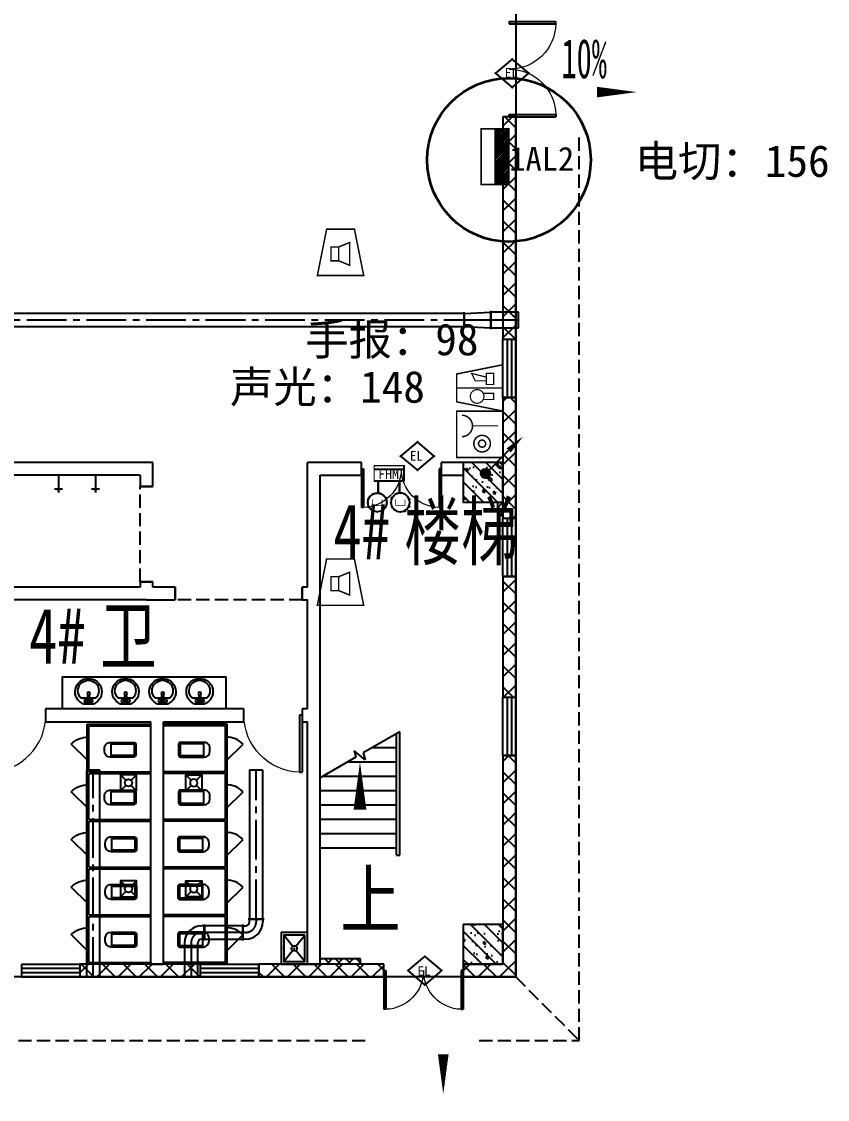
# Model space of a CAD drawing. Header units: millimetres. Extents: x -633009578 to 5705885, y -633235091 to 2571734.
# Drawn here: x 3659430 to 3674647, y 2057681 to 2078035 of the extents above; entities that cross this region are included whole.
import ezdxf
from ezdxf.enums import TextEntityAlignment as Align

# ---------------------------------------------------------------- set-up
doc = ezdxf.new("R2010")
doc.units = ezdxf.units.MM
doc.header["$LTSCALE"] = 1000
doc.header["$MEASUREMENT"] = 0
doc.linetypes.add('CENTER2', pattern=[1.125, 0.75, -0.125, 0.125, -0.125])
doc.linetypes.add('DASH', pattern=[0.35, 0.25, -0.1])
doc.layers.get('0').update_dxf_attribs({"color": 9})
for name, color, linetype in [('000000000000电气', 7, 'Continuous'), ('A-COLUM(柱)', 255, 'Continuous'), ('A-DI-S(箭头)', 76, 'Continuous'), ('A-DOOR(门）', 4, 'Continuous'), ('A-F-AREA(计算)', 5, 'Continuous'), ('A-HATH(填充)', 8, 'Continuous'), ('A-LVTY(厨卫)', 8, 'Continuous'), ('A-ST-O(室外)', 54, 'Continuous'), ('A-STAR(楼梯)', 51, 'Continuous'), ('A-TEXT(房间)', 243, 'Continuous'), ('A-WALL(墙)', 255, 'Continuous'), ('A-WINDOW（窗）', 4, 'Continuous'), ('DIM_SYMB', 3, 'Continuous'), ('DUCT-排风中心线', 5, 'CENTER2'), ('DUCT-排风法兰', 2, 'Continuous'), ('DUCT-排风管', 31, 'Continuous'), ('DUCT-排风管端线', 2, 'Continuous'), ('H-Dev', 4, 'Continuous'), ('PUB_TEXT', 7, 'Continuous'), ('TEL_TEXT', 7, 'Continuous'), ('WALL', 9, 'Continuous'), ('电-弱电平面-箭头', 3, 'Continuous'), ('电-强电平面-标注', 3, 'Continuous'), ('设备-安防', 3, 'Continuous'), ('设备-消防', 3, 'Continuous'), ('设备-箱柜', 3, 'Continuous')]:
    doc.layers.add(name, color=color, linetype=linetype)
doc.styles.add('_TCH', font='simhei.ttf', dxfattribs={"width": 0.75, "bigfont": 'hztxt.shx'})
doc.styles.add('_TCH_DIM', font='simhei.ttf', dxfattribs={"width": 0.8, "bigfont": 'hztxt.shx'})
doc.styles.add('_TEL_DIM', font='simhei.ttf', dxfattribs={"height": 3.5, "bigfont": 'HZTXT'})
doc.styles.add('ELEC-DIM', font='simhei.ttf')
doc.styles.add('IDQSTYLE', font='simhei.ttf', dxfattribs={"width": 0.707, "bigfont": 'hztxt.shx'})
doc.styles.add('宋', font='simhei.ttf', dxfattribs={"width": 0.8})
doc.styles.add('宋体', font='simhei.ttf')
pattern_1 = [(45, (1102421.475196055, 677964.29318137), (-200.0002033111466, 200.0002033111467), []), (135, (1102421.475196055, 677964.29318137), (-200.0002033111467, -200.0002033111466), [])]
pattern_2 = [(45, (1102321.475196055, 677964.29318137), (-100.0001016555733, 100.0001016555733), []), (135, (1102321.475196055, 677964.29318137), (-100.0001016555733, -100.0001016555733), [])]

# ---------------------------------------------------------------- blocks, each defined once
blk = doc.blocks.new('HC001213')
at = {"color": 0, "linetype": 'Continuous', "const_width": 0.2}
blk.add_lwpolyline([(-1.875, 3.125), (1.875, 3.125), (3.125, -3.125), (-3.125, -3.125)], close=True, dxfattribs=at)
for points in [[(-0.243653517016746, 0.7382802506738564), (1.231346482983254, 1.338280250673856), (1.231346482983254, -1.736719749326144), (-0.243653517016746, -1.136719749326144)], [(-1.293653517016746, 0.7382802506738564), (-0.243653517016746, 0.7382802506738564), (-0.243653517016746, -1.136719749326144), (-1.293653517016746, -1.136719749326144), (-1.293653517016746, 0.7382802506738564)]]:
    blk.add_lwpolyline(points, dxfattribs=at)
at = {"color": 0, "style": 'IDQSTYLE', "width": 0.7}
blk.add_attdef('PSFHATT', (5.125, -3.125), '', height=2.5, dxfattribs=at)
blk = doc.blocks.new('A$C18BE6784')
at = {"color": 3}
for p, q in [((9.966180517105386, 207.7662279362848), (523.9618938427884, 207.7662279362848)), ((523.9618938427884, 10.07556907826802), (523.9618938427884, 267.0734257409931)), ((9.966180517105386, 10.07556907826802), (523.9618938427884, 10.07556907826802))]:
    blk.add_line(p, q, dxfattribs=at)
at = {"color": 3, "const_width": 19.76906588580314}
blk.add_lwpolyline([(9.966180517105386, 267.0734257409931), (9.966180517105386, 10.07556907826802), (523.9618938427884, 10.07556907826802), (523.9618938427884, 267.0734257409931), (9.966180517105386, 267.0734257409931), (9.966180517105386, 10.07556907826802)], dxfattribs=at)
at = {"layer": 'TEL_TEXT', "style": '宋'}
blk.add_text('FHM', height=174.3631611127561, dxfattribs=at).set_placement((76.73028432228602, 37.78400701103965))
blk = doc.blocks.new('$equip_U$00000071(蒋轩)')
at = {"const_width": 0.040000000000008}
blk.add_lwpolyline([(-0.5, 0, -1), (0.5, 0, -1), (-0.5, 0, -1.4631756610552)], format="xyb", dxfattribs=at)
at = {"linetype": 'Continuous', "const_width": 0.041666666666675}
for points in [[(-0.25, -0.1666666666715173), (-0.25, 0.1666666666715173)], [(0.25, -0.1666666666715173), (0.25, 0.1666666666715173)], [(-0.25, -0.1666666666715173), (0.25, -0.1666666666715173)]]:
    blk.add_lwpolyline(points, dxfattribs=at)
blk.add_circle((0, 0), 0.5000000000001146)
blk.add_point((0, -0.5))
at = {"color": 7, "style": '_TEL_DIM', "flags": 1}
for tag in ['REMARK', 'A']:
    blk.add_attdef(tag, text='', height=1.666666666667e-05, dxfattribs=at).set_placement((0, 0), align=Align.MIDDLE_CENTER)
blk = doc.blocks.new('$equip_U$00000073(LR-JS03)')
at = {"xscale": 1.008, "yscale": 1.008, "zscale": 1.008}
blk.add_blockref('$equip_U$00000071(蒋轩)', (0, 0), dxfattribs=at)
at = {"color": 7, "style": '_TEL_DIM', "flags": 1}
for tag in ['REMARK', 'A']:
    blk.add_attdef(tag, text='', height=2e-05, dxfattribs=at).set_placement((0, 0), align=Align.MIDDLE_CENTER)
blk = doc.blocks.new('$equip_U$00000082(LR-JS03)')
blk.add_blockref('$equip_U$00000073(LR-JS03)', (0, 0))
at = {"color": 7, "style": '_TEL_DIM', "flags": 1}
for tag in ['REMARK', 'A']:
    blk.add_attdef(tag, text='', height=2e-05, dxfattribs=at).set_placement((0, 0), align=Align.MIDDLE_CENTER)
blk = doc.blocks.new('$equip_U$00000090(LR-JS03)')
for p in [(-0.5040000000153668, 0), (0, 0.5040000000008149), (0.5039999999571592, 0), (0, -0.5040000000008149)]:
    blk.add_point(p)
blk.add_blockref('$equip_U$00000082(LR-JS03)', (0, 0))
at = {"color": 7, "style": '_TEL_DIM', "flags": 1}
for tag in ['REMARK', 'A']:
    blk.add_attdef(tag, text='', height=2e-05, dxfattribs=at).set_placement((0, 0), align=Align.MIDDLE_CENTER)
blk = doc.blocks.new('$equip_U$00000099(LR-JS03)')
at = {"linetype": 'Continuous', "ltscale": 0.7, "xscale": 0.6, "yscale": 0.6, "zscale": 0.6}
blk.add_blockref('$equip_U$00000090(LR-JS03)', (0, 0), dxfattribs=at)
at = {"color": 7, "linetype": 'Continuous', "style": '_TEL_DIM', "flags": 1}
for tag in ['REMARK', 'A']:
    blk.add_attdef(tag, text='', height=2e-05, dxfattribs=at).set_placement((0, 0), align=Align.MIDDLE_CENTER)
blk = doc.blocks.new('$equip_U$00000101(LR-JS03)')
at = {"linetype": 'Continuous', "ltscale": 0.7}
for p in [(-0.3023999999277294, 0), (-0.2900179410353303, 0.1034561744891107), (-0.2358388293068856, 0.1892770628328435), (-0.1658388294745237, 0.2592770627816208), (-0.1194070677738637, 0.277826766425278), (0, 0.302399999985937), (0.1048157138284296, 0.2836537081166171), (0.2132320802193135, 0.2144244387745857), (0.2832320802845061, 0.1444244387676008), (0.30240000016056, 0), (-0.2917371464427561, -0.1356171146035194), (-0.2217371466103941, -0.2056171146105044), (-0.1517371465452015, -0.2756171146174893), (0, -0.3024000000441447), (0.1854639847297221, -0.2388490536250174), (0.2639371012337506, -0.1475905369734392)]:
    blk.add_point(p, dxfattribs=at)
blk.add_blockref('$equip_U$00000099(LR-JS03)', (0, 0), dxfattribs=at)
at = {"color": 7, "linetype": 'Continuous', "style": '_TEL_DIM', "flags": 1}
for tag in ['REMARK', 'A']:
    blk.add_attdef(tag, text='', height=2e-05, dxfattribs=at).set_placement((0, 0), align=Align.MIDDLE_CENTER)
blk = doc.blocks.new('$equip_U$00000102(LR-JS03)')
for p in [(-0.3931199999933597, 0), (0, 0.3931199999997261), (0.3931200000224635, 0), (0, -0.3931200000006356)]:
    blk.add_point(p)
at = {"xscale": 1.3, "yscale": 1.3, "zscale": 1.3}
blk.add_blockref('$equip_U$00000101(LR-JS03)', (0, 0), dxfattribs=at)
at = {"color": 7, "style": '_TEL_DIM', "flags": 1}
for tag in ['REMARK', 'A']:
    blk.add_attdef(tag, text='', height=2e-05, dxfattribs=at).set_placement((0, 0), align=Align.MIDDLE_CENTER)
blk = doc.blocks.new('FHHHM')
at = {"layer": '设备-消防', "const_width": 35.58431859444}
for points in [[(-400.2762537132949, -420.9812156084226), (-400.2762537132949, -229.5319353532395)], [(-75.17435393342748, -420.9812156084226), (-75.17435393342748, -229.5319353532395)]]:
    blk.add_lwpolyline(points, dxfattribs=at)
at = {"layer": '设备-消防'}
for name, p, xscale, yscale, zscale in [('A$C18BE6784', (-471.5657044585096, -240.3660831669113), 0.9, 0.9, 0.9), ('$equip_U$00000102(LR-JS03)', (-414.3943202504888, -564.8034442435601), 367.6065970498603, 367.6065970498603, 367.6065970498603)]:
    blk.add_blockref(name, p, dxfattribs=dict(at, xscale=xscale, yscale=yscale, zscale=zscale))
at = {"layer": '设备-消防', "xscale": -367.6065970498603, "yscale": 367.606597049965, "zscale": 367.6065970500075, "rotation": 359.9999999999998}
blk.add_blockref('$equip_U$00000102(LR-JS03)', (-61.05628739541862, -564.8034442435601), dxfattribs=at)
blk = doc.blocks.new('*X130')
at = {"color": 0, "linetype": 'Continuous'}
for p, q in [((192.587376364835, 446.7215535232801), (193.8713933576327, 448.0055705160779)), ((192.6509968705344, 446.3609099602676), (194.2320369206452, 447.9419500103785)), ((192.6864539319484, 447.2448951591055), (193.3480517218074, 447.9064929489645)), ((192.7889704286661, 446.0746194496875), (194.5183274312254, 447.8039764522467)), ((192.9823694457329, 445.8437543980423), (194.7491924828706, 447.61057743518)), ((193.2275231399996, 445.664644023597), (194.9283028573159, 447.3654237409133)), ((193.5311577474, 445.5440145622856), (195.0489323186273, 447.0617891335129)), ((193.9202347052458, 445.5088274514194), (195.0841194294935, 446.6727121756671)), ((194.6075199946775, 445.7718486721392), (194.8210982087737, 445.9854268862354))]:
    blk.add_line(p, q, dxfattribs=at)
blk = doc.blocks.new('HC001441')
at = {"color": 0, "linetype": 'Continuous'}
blk.add_line((0, -0.05776119327242668), (3.105492900474815, 3.117216328523909), dxfattribs=at)
blk.add_lwpolyline([(3.105492900474815, 3.117216328523909, 0.8, 0, 0), (5.057392361378561, 5.003787405167827, 0, 0, 0)], format="xyseb", dxfattribs=at)
blk.add_circle((0, 0), 0.625, dxfattribs=at)
at = {"color": 0, "linetype": 'Continuous', "xscale": 0.5, "yscale": 0.5, "zscale": 0.5}
blk.add_blockref('*X130', (-96.91845018383279, -223.3780232566237), dxfattribs=at)
at = {"color": 0, "style": 'IDQSTYLE', "width": 0.7}
blk.add_attdef('PSFHATT', (7.057392361378561, -0.62500001), '', height=2.5, dxfattribs=at)
blk = doc.blocks.new('HC001212')
at = {"color": 0, "linetype": 'Continuous', "const_width": 0.2}
blk.add_lwpolyline([(-1.875, 3.125), (1.875, 3.125), (3.125, -3.125), (-3.125, -3.125)], close=True, dxfattribs=at)
at = {"color": 0, "linetype": 'Continuous'}
for points, const_width in [([(0, 3.125), (0, -3.125)], 0.2), ([(-1.459485991813081, -0.8805239327332393), (-1.95948599181308, 1.119476067266761), (-0.9594859918130805, 0.619476067266761), (-0.9594859918130805, -0.8805239327332393)], 0.16), ([(-1.959485991813081, -1.880523932733239), (-1.95948599181308, -0.8805239327332393), (-0.4594859918130805, -0.8805239327332393), (-0.4594859918130805, -1.880523932733239), (-1.959485991813081, -1.880523932733239)], 0.16), ([(0.7290485194275803, -0.380523932733239), (0.7290485194281489, -1.880523932733239), (1.569048519428149, -1.880523932733239), (1.569048519430491, -0.380523932733239)], 0.16)]:
    blk.add_lwpolyline(points, dxfattribs=dict(at, const_width=const_width))
at = {"color": 0, "linetype": 'Continuous', "const_width": 0.16}
blk.add_lwpolyline([(1.799048519428144, -0.2905239327332435, 0.1989123673796631), (2.068287334970649, 0.3594760672667566, 0.1989123673796631), (1.799048519428145, 1.009476067266757, 0.1989123673796404), (1.149048519428189, 1.278714882809276, 0.1989123673796654), (0.4990485194281443, 1.009476067266757, 0.198912367379653), (0.2298097038856248, 0.3594760672667572, 0.1989123673796529), (0.4990485194281444, -0.2905239327332433, 0.1989123673796571), (1.14904851942816, -0.5597627482757622, 0.1989123673796488)], format="xyb", close=True, dxfattribs=at)
at = {"color": 0, "style": 'IDQSTYLE', "width": 0.7}
blk.add_attdef('PSFHATT', (5.125, -3.125), '', height=2.5, dxfattribs=at)
blk = doc.blocks.new('HC001208')
at = {"color": 0, "linetype": 'Continuous', "const_width": 0.2}
blk.add_lwpolyline([(-3.125, 3.125), (3.125, 3.125), (3.125, -3.125), (-3.125, -3.125)], close=True, dxfattribs=at)
blk.add_lwpolyline([(-2.560875308812533, 2.421549273106315, 0.198912367379651), (-2.13910907372117, 1.40331550819771, 0.1989123673796632), (-1.120875308812534, 0.9815492731063138, 0.1989123673796561), (-0.1026415439039181, 1.403315508197666, 0.1989123673796525), (0.3191246911874668, 2.421549273106313)], format="xyb", dxfattribs=at)
at = {"color": 0, "linetype": 'Continuous', "const_width": 0.128}
blk.add_lwpolyline([(-1.120875308812544, 0.9815492731063138), (-1.120875308812535, -2.518826738720627)], dxfattribs=at)
at = {"color": 0, "linetype": 'Continuous', "const_width": 0.2}
for points in [[(2.383210274305692, -0.3093507400644881, 0.9999999999999997), (0.1432102743056918, -0.3093507400644877, 0.9999999999999999)], [(0.7832102743056915, -0.3093507400644884, 0.9999999999999994), (1.743210274305692, -0.3093507400644881, 0.9999999999999994)]]:
    blk.add_lwpolyline(points, format="xyb", close=True, dxfattribs=at)
at = {"color": 0, "style": 'IDQSTYLE', "width": 0.7}
blk.add_attdef('PSFHATT', (5.125, -3.125), '', height=2.5, dxfattribs=at)
blk = doc.blocks.new('*X27')
at = {"color": 0}
for p, q in [((99.8306862801869, 192.7445173280992), (101.9907448318158, 194.9045758797282)), ((99.8306862801869, 193.1687813968112), (101.5664807631039, 194.9045758797282)), ((99.8306862801869, 193.5930454655231), (101.142216694392, 194.9045758797282)), ((99.8306862801869, 194.017309534235), (100.71795262568, 194.9045758797282)), ((99.8306862801869, 194.441573602947), (100.2936885569681, 194.9045758797282)), ((99.8306862801869, 194.8658376716589), (99.86942448825616, 194.9045758797282)), ((99.91500890052772, 192.4045758797282), (102.4150089005277, 194.9045758797282)), ((100.3392729692396, 192.4045758797282), (102.8392729692397, 194.9045758797282)), ((100.7635370379516, 192.4045758797282), (103.2635370379516, 194.9045758797282)), ((101.1878011066635, 192.4045758797282), (103.6878011066635, 194.9045758797282)), ((101.6120651753754, 192.4045758797282), (104.1120651753754, 194.9045758797282)), ((102.0363292440874, 192.4045758797282), (104.5363292440874, 194.9045758797282)), ((102.4605933127993, 192.4045758797282), (104.9605933127993, 194.9045758797282)), ((102.8848573815112, 192.4045758797282), (105.3848573815112, 194.9045758797282)), ((103.3091214502232, 192.4045758797282), (105.8091214502232, 194.9045758797282)), ((103.7333855189351, 192.4045758797282), (106.2333855189351, 194.9045758797282)), ((104.157649587647, 192.4045758797282), (106.657649587647, 194.9045758797282)), ((104.5819136563589, 192.4045758797282), (107.0819136563589, 194.9045758797282)), ((105.0061777250709, 192.4045758797282), (107.5061777250709, 194.9045758797282)), ((105.4304417937828, 192.4045758797282), (107.9304417937828, 194.9045758797282)), ((105.8547058624947, 192.4045758797282), (108.3547058624947, 194.9045758797282)), ((106.2789699312067, 192.4045758797282), (108.7789699312067, 194.9045758797282)), ((106.7032339999186, 192.4045758797282), (109.2032339999186, 194.9045758797282)), ((107.1274980686305, 192.4045758797282), (109.6274980686305, 194.9045758797282)), ((107.5517621373425, 192.4045758797282), (109.8306862801869, 194.6835000225726)), ((107.9760262060544, 192.4045758797282), (109.8306862801869, 194.2592359538607)), ((108.4002902747663, 192.4045758797282), (109.8306862801869, 193.8349718851487)), ((108.8245543434782, 192.4045758797282), (109.8306862801869, 193.4107078164368)), ((109.2488184121902, 192.4045758797282), (109.8306862801869, 192.9864437477249)), ((109.6730824809021, 192.4045758797282), (109.8306862801869, 192.562179679013))]:
    blk.add_line(p, q, dxfattribs=at)
blk = doc.blocks.new('HC000427')
at = {"color": 0, "linetype": 'Continuous', "const_width": 0.3}
blk.add_lwpolyline([(5, 2.5), (-5, 2.5), (-5, -2.5), (5, -2.5)], close=True, dxfattribs=at)
blk.add_lwpolyline([(5, 0), (-5, 0)], dxfattribs=at)
at = {"color": 0, "linetype": 'Continuous'}
blk.add_blockref('*X27', (-104.8306862801869, -194.9045758797282), dxfattribs=at)
at = {"color": 0, "style": 'IDQSTYLE', "width": 0.7}
blk.add_attdef('PSFHATT', (7, -2.5), '', height=2.5, dxfattribs=at)
blk = doc.blocks.new('$equip$00002474')
for p, q in [((-0.519992380955955, 1.000000338535756e-05), (7.619048119522631e-06, 0.4400100000020757)), ((7.619048119522631e-06, 0.4400100000020757), (0.5200076190521941, 1.000000338535756e-05)), ((7.619048119522631e-06, -0.4399899999989429), (-0.519992380955955, 1.000000338535756e-05)), ((0.5200076190521941, 1.000000338535756e-05), (7.619048119522631e-06, -0.4399899999989429))]:
    blk.add_line(p, q)
at = {"const_width": 0.04}
blk.add_lwpolyline([(7.619048119522631e-06, 0.4400100000020757), (-0.519992380955955, 1.000000338535756e-05), (7.619048119522631e-06, -0.4399899999989429), (0.5200076190521941, 1.000000338535756e-05), (7.619048119522631e-06, 0.4400100000020757), (-0.519992380955955, 1.000000338535756e-05)], dxfattribs=at)
for p in [(7.619048119522631e-06, 0.4400100000020757), (-0.519992380955955, 1.000000338535756e-05), (0.5200076190521941, 1.000000338535756e-05), (7.619048119522631e-06, -0.4399899999989429)]:
    blk.add_point(p)
at = {"color": 7, "style": '_TEL_DIM'}
blk.add_attdef('$TEXT$', text='', height=0.3, dxfattribs=at).set_placement((0.02805548798642121, 0.01213281898526475), align=Align.MIDDLE_CENTER)
at = {"color": 7, "style": '_TEL_DIM', "flags": 1}
blk.add_attdef('A', text='', height=2e-05, dxfattribs=at).set_placement((0, 0), align=Align.MIDDLE_CENTER)
blk = doc.blocks.new('_LV6')
for p, q in [((-139.7834388052397, -340), (-139.7834388052361, -779.6564289797607)), ((-109.7834388052433, -340), (-109.7834388052397, -769.6564289797607)), ((99.78343880523971, -300), (-99.78343880523971, -300)), ((99.78343880524335, -330), (-99.78343880524335, -330)), ((109.7834388052433, -769.6564289797607), (109.7834388052433, -340)), ((139.7834388052433, -779.6564289797607), (139.7834388052397, -340)), ((139.7834388052433, -769.6564289797607), (-139.7834388052397, -769.6564289797607)), ((-29.78343880523607, -889.6564289797607), (29.78343880524335, -889.6564289797607))]:
    blk.add_line(p, q)
for centre, radius, start, end in [((-99.78343880523971, -340), 40, 90, 180.0000000000002), ((-99.78343880524335, -340), 10, 90, 180.0000000000002), ((99.78343880523971, -340), 40, 2.398081733190338e-13, 90), ((99.78343880524335, -340), 10, 0, 90), ((-29.78343880523607, -779.6564289797607), 110, 180, 270), ((29.78343880524335, -779.6564289797607), 110, 270, 0)]:
    blk.add_arc(centre, radius, start, end)
blk = doc.blocks.new('$lvtry$00000191')
at = {"color": 0}
for p, q in [((-250, -50, 1e-08), (-39.04344047215272, -218.7652476222793, 1e-08)), ((39.04344047215272, -218.7652476222793, 1e-08), (250, -50, 1e-08)), ((-250, -450, 1e-08), (-39.04344047215272, -281.2347523777207, 1e-08)), ((39.04344047215272, -281.2347523777244, 1e-08), (250, -450, 1e-08))]:
    blk.add_line(p, q, dxfattribs=at)
at = {"color": 0, "elevation": 1e-08}
for points in [[(300, -500), (300, 0), (-300, 0), (-300, -500)], [(250, -450), (250, -50), (-250, -50), (-250, -450)]]:
    blk.add_lwpolyline(points, close=True, dxfattribs=at)
at = {"color": 0}
blk.add_circle((0, -250, 1e-08), 50, dxfattribs=at)
for p in [(0, -50, 1e-08), (0, -250, 1e-08)]:
    blk.add_point(p, dxfattribs=at)
blk = doc.blocks.new('$lvtry$00000000')
for p, q in [((0, 0), (-4.03630254219856e-14, -329.6000000000004)), ((75.7000000000007, -264.6999999999989), (-73.50000000000003, -264.6999999999989))]:
    blk.add_line(p, q)
blk.add_circle((-3.241533018567819e-14, -264.6999999999989), 16.19999999999891)
blk = doc.blocks.new('$plan$00001628')
for p, q in [((-20.3236661099927, -1.818989403545856e-12), (20.3236661099927, 0)), ((20.3236661099927, 0), (20.3236661099927, -150.0481350782702)), ((-23.39245275389476, -103.9428290335418), (-143.6423603250569, -103.9428290335418)), ((-20.3236661099927, -150.0481350782702), (-20.3236661099927, -1.818989403545856e-12)), ((20.3236661099927, -150.0481350782702), (-20.3236661099927, -150.0481350782702)), ((136.0209855338053, -103.9428290335418), (23.52693074955823, -103.9428290335418))]:
    blk.add_line(p, q)
blk.add_lwpolyline([(-96.62842091566199, 9.318928566552131, 5.110403953654916), (92.21216199610717, 9.318928566550312)], format="xyb", close=True)
for centre, radius in [((-57.16031093435413, -51.98476159802703), 26.67481176936781), ((0, -190.1098522697775), 27.77136210564822), ((57.16031093435413, -51.98476159802703), 26.67481176936781)]:
    blk.add_circle(centre, radius)
blk.add_arc((-3.810687395625791, -242.5466148261803), 196.885515440561, 135.2526700260475, 44.74732997395247)
blk = doc.blocks.new('$DorLib2D$00000002')
for p, q in [((-0.5, -5.684341886080802e-17), (-0.5000000000000007, 0.4875)), ((-0.4750000000000007, 0.4875), (-0.5000000000000007, 0.4875)), ((-0.475, -2.842170943040401e-17), (-0.4750000000000007, 0.4875)), ((0.475, -2.842170943040401e-17), (0.4750000000000007, 0.4875)), ((0.4750000000000007, 0.4875), (0.5000000000000007, 0.4875)), ((0.5, -5.684341886080802e-17), (0.5000000000000007, 0.4875)), ((-0.5, -5.684341886080802e-17), (-0.475, -2.842170943040401e-17)), ((0.5, -5.684341886080802e-17), (0.475, -2.842170943040401e-17))]:
    blk.add_line(p, q)
at = {"lineweight": 13}
for centre, start, end in [((-0.4875, -4.263256414560601e-17), 0, 88.53071641864632), ((0.4875, -4.263256414560601e-17), 91.4692835813537, 180)]:
    blk.add_arc(centre, 0.4875, start, end, dxfattribs=at)
blk = doc.blocks.new('$TCHSYS$WIN2D')
for p, q in [((-0.5, 0.5), (0.5, 0.5)), ((-0.5, 0.5), (-0.4999999999999999, -0.5)), ((0.5, 0.5), (0.4999999999999998, -0.5)), ((0.5, 0.1666666666666666), (-0.5, 0.1666666666666666)), ((0.5, -0.1666666666666667), (-0.5, -0.1666666666666667)), ((-0.4999999999999999, -0.5), (0.5, -0.5))]:
    blk.add_line(p, q)
blk = doc.blocks.new('$DorLib2D$00000114')
at = {"color": 0}
blk.add_line((0.4999999999999964, 3.552713678800501e-15), (-0.2071067811864751, 0.7071067811864857), dxfattribs=at)
blk.add_arc((0.5000000000013856, -1.154631945610163e-12), 1.000000000001696, 135, 180, dxfattribs=at)
blk = doc.blocks.new('$DorLib2D$00000001')
for p, q in [((0.45, 0.9750000000000001), (0.5000000000000002, 0.9750000000000001)), ((0.45, 0), (0.45, 0.9750000000000001)), ((0.5, 0), (0.5, 0.9750000000000001)), ((0.5, 0), (0.45, 0))]:
    blk.add_line(p, q)
at = {"lineweight": 13}
blk.add_arc((0.475, 0), 0.975, 91.4692835813538, 180, dxfattribs=at)
blk = doc.blocks.new('_FZH')
h = blk.add_hatch()
h.set_pattern_fill('钢筋混凝土', color=256, scale=0.1, style=0)
h.set_pattern_definition([(45, (0, 0), (-0.1767766952966369, 0.1767766952966369), []), (50, (0, 0), (0.7172601826007535, -0.06275213498259512), [0.07500000000000001, -0.8250000000000001]), (355, (0, 0), (-0.138751333613, 0.7521921337000119), [0.06, -0.66]), (100.4514, (0.05977168000000001, -0.00522934), (0.5785093817140216, 0.6894395420609536), [0.06374019, -0.701142112]), (46.1842, (0, 0.2), (1.067241048625645, -0.1655190143290181), [0.1125, -1.2375]), (96.6356, (0.088936745, 0.186206693), (0.9346627055487033, 0.9741178709004418), [0.095610288, -1.051713]), (351.1842, (0, 0.2), (0.9346619451336272, 0.9741186009253247), [0.09000000000000001, -0.9900000000000001]), (21, (0.1, 0.15), (0.5969070521184617, -0.4026188906653388), [0.07500000000000001, -0.8250000000000001]), (326, (0.1, 0.15), (0.2433153319215824, 0.7251500450468529), [0.06, -0.66]), (71.4514, (0.149742233, 0.116448394), (0.84022262858149, 0.3225304967099524), [0.06374019, -0.701142112]), (37.50000000000001, (0, 0), (0.01215985531729062, 0.3328938538313115), [0, -0.652, 0, -0.67, 0, -0.6625000000000001]), (7.499999999999999, (0, 0), (0.2630695374421486, 0.3944117118823603), [0, -0.382, 0, -0.637, 0, -0.2525]), (-32.5, (-0.223, 0), (0.533822436172409, -0.02255487173437976), [0, -0.25, 0, -0.78, 0, -1.035]), (-42.5, (-0.323, 0), (0.5831861693423862, 0.1001049823323177), [0, -0.325, 0, -0.518, 0, -0.735])])
h.paths.add_polyline_path([(-0.5, -0.5), (0.5, -0.5), (0.5, 0.5), (-0.5, 0.5)])
blk.add_lwpolyline([(-0.5, -0.5), (0.5, -0.5), (0.5, 0.5), (-0.5, 0.5)], close=True)
blk = doc.blocks.new('bld')
for p, q in [((-149.9999999998836, 150), (-49.7184455517563, 49.71844555204734)), ((150, 150), (49.71844555233838, 49.71844555204734)), ((-49.7184455517563, -49.71844555204734), (-149.9999999998836, -150.0000000009313)), ((49.71844555233838, -49.71844555204734), (150, -150.0000000009313))]:
    blk.add_line(p, q)
blk.add_lwpolyline([(150, 150), (-149.9999999998836, 150), (-149.9999999998836, -150.0000000009313), (150, -150.0000000009313)], close=True)
blk.add_circle((0, 0), 70.3125)

msp = doc.modelspace()

# ---------------------------------------------------------------- hatches: boundary and pattern name
at = {"layer": 'A-HATH(填充)'}
h = msp.add_hatch(dxfattribs=at)
h.set_pattern_fill('多孔材料', color=256, scale=100, style=0)
h.set_pattern_definition(pattern_1)
h.paths.add_polyline_path([(3668519.994031783, 2076234.62917431), (3668519.994031783, 2072034.62917431), (3668759.994031773, 2072034.62917431), (3668759.994031773, 2076234.62917431)])
h = msp.add_hatch(dxfattribs=at)
h.set_pattern_fill('多孔材料', color=256, scale=100, style=0)
h.set_pattern_definition(pattern_1)
h.paths.add_polyline_path([(3668519.994031783, 2070934.62917431), (3668519.994031784, 2068654.629174819), (3668759.994031772, 2068654.629174819), (3668759.994031772, 2070934.62917431)])
h = msp.add_hatch(dxfattribs=at)
h.set_pattern_fill('多孔材料', color=256, scale=50, style=0)
h.set_pattern_definition(pattern_2)
h.paths.add_polyline_path([(3668519.994031765, 2068709.629172624), (3668519.994031765, 2068959.629172624), (3668419.994031765, 2068959.629172624), (3668419.994031765, 2068709.629172624)])
h = msp.add_hatch(dxfattribs=at)
h.set_pattern_fill('多孔材料', color=256, scale=100, style=0)
h.set_pattern_definition(pattern_1)
h.paths.add_polyline_path([(3668519.994031784, 2067554.629174819), (3668519.994031784, 2065274.62917431), (3668759.994031772, 2065274.62917431), (3668759.994031772, 2067554.629174819)])
h = msp.add_hatch(dxfattribs=at)
h.set_pattern_fill('多孔材料', color=256, scale=100, style=0)
h.set_pattern_definition(pattern_1)
h.paths.add_polyline_path([(3668759.994031772, 2059994.629172626), (3668759.994031772, 2064174.62917431), (3668519.994031784, 2064174.62917431), (3668519.994031782, 2060234.629172619)])
h = msp.add_hatch(dxfattribs=at)
h.set_pattern_fill('多孔材料', color=256, scale=100, style=0)
h.set_pattern_definition(pattern_1)
h.paths.add_polyline_path([(3660529.994032013, 2059994.629172632), (3662809.994031504, 2059994.629172632), (3662809.994031504, 2060234.629172622), (3660529.994032013, 2060234.629172622)])
h = msp.add_hatch(dxfattribs=at)
h.set_pattern_fill('多孔材料', color=256, scale=100, style=0)
h.set_pattern_definition(pattern_1)
h.paths.add_polyline_path([(3663909.994031504, 2059994.629172632), (3666269.994032013, 2059994.629172632), (3666269.994032013, 2060234.629172622), (3663909.994031504, 2060234.629172622)])
h = msp.add_hatch(dxfattribs=at)
h.set_pattern_fill('多孔材料', color=256, scale=50, style=0)
h.set_pattern_definition(pattern_2)
h.paths.add_polyline_path([(3665829.994031867, 2060334.629172605), (3665069.994031786, 2060334.629172605), (3665069.994031786, 2060234.629172605), (3665829.994031867, 2060234.629172605)])
h = msp.add_hatch(dxfattribs=at)
h.set_pattern_fill('多孔材料', color=256, scale=100, style=0)
h.set_pattern_definition(pattern_1)
h.paths.add_polyline_path([(3668519.994031782, 2060234.629172619), (3667769.994031504, 2060234.629172621), (3667769.994031504, 2059994.629172632), (3668759.994031772, 2059994.629172626)])

# ---------------------------------------------------------------- linework, layer by layer
at = {"layer": '000000000000电气', "color": 2, "lineweight": 35}
msp.add_circle((3668632.307368776, 2075422.099409162), 1544.208105327561, dxfattribs=at)
at = {"layer": 'A-DI-S(箭头)'}
for points in [[(3669284.298177323, 2076702.59234259, 0, 0, 0), (3671046.484361273, 2076702.59234259, 0, 200, 0), (3670296.484361273, 2076702.59234259, 0, 0, 0)], [(3667392.693959362, 2059444.391292552, 0, 0, 0), (3667392.693959362, 2057781.391292552, 0, 200, 0), (3667392.693959362, 2058531.391292552, 0, 0, 0)]]:
    msp.add_lwpolyline(points, format="xyseb", dxfattribs=at)
at = {"layer": 'A-DOOR(门）'}
msp.add_line((3668759.99403178, 2078034.629174073), (3668759.99403178, 2076234.629174073), dxfattribs=at)
at = {"layer": 'A-F-AREA(计算)'}
msp.add_lwpolyline([(3534479.994031782, 2196074.629172625), (3668759.994031782, 2196074.629172625), (3668759.994031782, 2059994.629172625), (3534479.994031782, 2059994.629172625)], close=True, dxfattribs=at)
at = {"layer": 'A-LVTY(厨卫)'}
for p, q in [((3660669.994031661, 2063849.629172629), (3660669.994032091, 2064764.629172602)), ((3660669.994032091, 2064764.629172602), (3661869.994030515, 2064764.629172597)), ((3660699.994031545, 2063864.629172661), (3660699.994031548, 2064734.629172604)), ((3660699.994031548, 2064734.629172604), (3661869.994030515, 2064734.629172599)), ((3663309.994032003, 2064764.629172777), (3662109.994033154, 2064764.629172773)), ((3663279.994031461, 2064734.629172405), (3662109.994033154, 2064734.629172401)), ((3663279.994031464, 2063864.629172836), (3663279.994031461, 2064734.629172405)), ((3663309.994031841, 2063849.629172629), (3663309.994032003, 2064764.629172777)), ((3660669.994031661, 2062949.629172629), (3660669.994031665, 2063849.629172629)), ((3660699.994031545, 2063864.629172661), (3661869.994031775, 2063864.629172657)), ((3660699.994031541, 2062964.629172509), (3660699.994031544, 2063834.629172663)), ((3660699.994031544, 2063834.629172663), (3661869.994031775, 2063834.629172659)), ((3663279.994031464, 2063864.629172836), (3662109.994031776, 2063864.629172832)), ((3663279.994031465, 2063834.629172464), (3662109.994031776, 2063834.62917246)), ((3663279.994031468, 2062964.629172683), (3663279.994031465, 2063834.629172464)), ((3663309.994031841, 2062949.629172629), (3663309.994031837, 2063849.629172629)), ((3660669.994031661, 2062049.629172629), (3660669.994031665, 2062949.629172629)), ((3660699.994031541, 2062964.629172509), (3661869.994031776, 2062964.629172505)), ((3660699.994031537, 2062064.629172571), (3660699.99403154, 2062934.629172511)), ((3660699.99403154, 2062934.629172511), (3661869.994031776, 2062934.629172507)), ((3663279.994031468, 2062964.629172683), (3662109.994031776, 2062964.629172679)), ((3663279.994032011, 2062934.629172685), (3662109.994031776, 2062934.629172681)), ((3663279.994032014, 2062064.629172745), (3663279.994032011, 2062934.629172685)), ((3663309.994031841, 2062049.629172629), (3663309.994031837, 2062949.629172629)), ((3660669.994031657, 2061149.629172629), (3660669.994031661, 2062049.629172629)), ((3660699.994031537, 2062064.629172571), (3661869.994031776, 2062064.629172567)), ((3660699.994031533, 2061164.629172427), (3660699.994031536, 2062034.629172573)), ((3660699.994031536, 2062034.629172573), (3661869.994031776, 2062034.629172569)), ((3663279.994032014, 2062064.629172745), (3662109.994031776, 2062064.629172741)), ((3663279.994032015, 2062034.629172747), (3662109.994031776, 2062034.629172743)), ((3663279.994032018, 2061164.629172432), (3663279.994032015, 2062034.629172747)), ((3663309.994031841, 2061149.629172632), (3663309.994031837, 2062049.629172632)), ((3660669.994031529, 2060240.206565719), (3660669.994031657, 2061149.629172636)), ((3660699.994031533, 2061164.629172427), (3661869.994031776, 2061164.629172422)), ((3660699.994031533, 2061134.629172803), (3661869.994031776, 2061134.629172799)), ((3660699.994031529, 2060270.206565717), (3660699.994031533, 2061134.629172803)), ((3663279.994032018, 2061164.629172432), (3662109.994031776, 2061164.629172428)), ((3663279.994031476, 2061134.629172434), (3662109.994031776, 2061134.62917243)), ((3663279.994031479, 2060264.629172494), (3663279.994031476, 2061134.629172434)), ((3663309.994032022, 2060234.629172496), (3663309.994031837, 2061149.629172632)), ((3660669.994031529, 2060240.206565719), (3661869.994031752, 2060240.20656595)), ((3660699.994031529, 2060270.206565717), (3661869.994031752, 2060270.20656595)), ((3661869.994031752, 2060270.20656595), (3661869.994031752, 2060240.20656595)), ((3663279.994031479, 2060264.629172494), (3662109.994031325, 2060264.62917249)), ((3663309.994032022, 2060234.629172496), (3662109.994031325, 2060234.629172492))]:
    msp.add_line(p, q, dxfattribs=at)
msp.add_lwpolyline([(3663294.99403175, 2065054.629172626), (3663294.99403175, 2065654.629172642), (3660194.994031727, 2065654.629172641), (3660194.994031727, 2065054.629172626)], dxfattribs=at)
at = {"layer": 'A-ST-O(室外)', "linetype": 'DASH'}
for points in [[(3668069.994427274, 2058794.629172641), (3669959.99383371, 2058794.629172641), (3669959.996662853, 2075934.628778644)], [(3668759.994031782, 2059994.629172625), (3669959.99383371, 2058794.629172641)], [(3653419.994031182, 2058794.629172639), (3665969.993636564, 2058794.62917264)]]:
    msp.add_lwpolyline(points, dxfattribs=at)
at = {"layer": 'A-STAR(楼梯)'}
for p, q in [((3666569.994031431, 2064622.641874872), (3665880.512875981, 2064224.569744399)), ((3666509.994031431, 2062295.590736312), (3666509.994031426, 2064588.000858718)), ((3666569.994031431, 2062434.62917298), (3666569.994031414, 2064622.641874837)), ((3666569.994031431, 2062295.590736312), (3666569.99403142, 2064622.641874866)), ((3665915.453446891, 2064094.16975752), (3665709.408505452, 2064267.061991887)), ((3665709.408505452, 2064267.061991887), (3665742.192508626, 2064144.710443072)), ((3666053.820890217, 2064324.629172988), (3666509.994031349, 2064324.629172907)), ((3665742.192508626, 2064144.710443072), (3665069.994031431, 2063756.616471088)), ((3665586.167171344, 2064054.629172887), (3666509.99403135, 2064054.629172907)), ((3665880.512875981, 2064224.569744399), (3665915.453446891, 2064094.16975752)), ((3665069.994031431, 2062434.62917298), (3665069.994031414, 2063756.616471426)), ((3665118.513453269, 2063784.629172711), (3666509.99403135, 2063784.629172906)), ((3665069.994031431, 2063514.62917298), (3666509.994031351, 2063514.629172907)), ((3665069.994031431, 2063244.62917298), (3666509.994031352, 2063244.629173232)), ((3665069.994031431, 2062974.62917298), (3666509.994031352, 2062974.629172907)), ((3665069.994031431, 2062704.62917298), (3666509.994031352, 2062704.629172907)), ((3665069.994031431, 2062434.62917298), (3666312.690027801, 2062434.629172907)), ((3666312.690027801, 2062434.629172907), (3666509.994031353, 2062434.629172907)), ((3666509.994031431, 2062295.590736312), (3666569.994031431, 2062295.590736312))]:
    msp.add_line(p, q, dxfattribs=at)
at = {"layer": 'A-WALL(墙)'}
for p, q in [((3661909.994031664, 2069709.629172711), (3659194.994031342, 2069709.629172521)), ((3661909.994031742, 2069254.629172785), (3661909.994031664, 2069709.629172711)), ((3664829.994031758, 2067354.629172643), (3664829.994031758, 2069709.629172781)), ((3665849.994032013, 2069709.629172835), (3664829.994031758, 2069709.629172781)), ((3665849.994032013, 2069469.629172621), (3665849.994032013, 2069709.629172835)), ((3667769.994031342, 2069709.629172695), (3667349.994032013, 2069709.629172768)), ((3667349.994032013, 2069709.629172768), (3667349.994032013, 2069469.629172625)), ((3661669.994031872, 2069469.629172711), (3659194.994031341, 2069469.629172652)), ((3661669.994031872, 2069469.629172711), (3661669.994031959, 2069254.629172784)), ((3665069.99403178, 2067234.629172623), (3665069.994031964, 2069469.629172627)), ((3665069.994031964, 2069469.629172627), (3665849.994032013, 2069469.629172621)), ((3667349.994032013, 2069469.629172625), (3667769.994031342, 2069469.629172502)), ((3661669.994031959, 2069254.629172784), (3661909.994031742, 2069254.629172785)), ((3668419.994031765, 2068709.629172624), (3668419.994031765, 2068959.629172624)), ((3668519.994031765, 2068709.629172624), (3668519.994031765, 2068959.629172624)), ((3668419.994031765, 2068709.629172624), (3668519.994031765, 2068709.629172624)), ((3661669.994031872, 2067354.629172627), (3658684.994031712, 2067354.629172627)), ((3661909.994031742, 2067454.629172785), (3661669.994031959, 2067454.629172785)), ((3661669.994031959, 2067454.629172785), (3661669.994031872, 2067354.629172627)), ((3661909.994031664, 2067354.629172643), (3661909.994031742, 2067454.629172785)), ((3662329.994032013, 2067354.629172714), (3661909.994031664, 2067354.629172643)), ((3662329.994032013, 2067114.629172675), (3662329.994032013, 2067354.629172714)), ((3664829.994031758, 2067354.629172643), (3664729.994031504, 2067354.629172714)), ((3664729.994031504, 2067354.629172714), (3664729.994031504, 2067114.629172691)), ((3661789.99403178, 2067114.629172623), (3658684.994031869, 2067114.629172623)), ((3661789.99403178, 2067114.629172623), (3662329.994032013, 2067114.629172675)), ((3664729.994031504, 2067114.629172691), (3664829.994031823, 2067114.629172643)), ((3664829.994031823, 2065054.629172644), (3664829.994031823, 2067114.629172643)), ((3665069.99403178, 2064934.629172623), (3665069.99403178, 2067234.629172623)), ((3661989.994031752, 2065054.629172623), (3659884.994032013, 2065054.62917262)), ((3659884.994032013, 2065054.62917262), (3659884.994032013, 2064814.629172741)), ((3663629.994031505, 2065054.629172641), (3661989.994031752, 2065054.629172623)), ((3663629.994031505, 2064814.629172471), (3663629.994031505, 2065054.629172641)), ((3664829.994031823, 2065054.629172644), (3664729.994032013, 2065054.62917265)), ((3664729.994032013, 2065054.62917265), (3664729.994032013, 2064814.629172471)), ((3665069.994031786, 2060234.629172626), (3665069.99403178, 2064934.629172623)), ((3659884.994032013, 2064814.629172741), (3661869.994030514, 2064814.629172727)), ((3661869.994031752, 2064749.629172624), (3661869.994030514, 2064814.629172727)), ((3661869.994031752, 2063849.629172624), (3661869.994031752, 2064749.629172624)), ((3662109.994031752, 2064749.629172624), (3662109.994033154, 2064814.629172482)), ((3662109.994033154, 2064814.629172482), (3663629.994031505, 2064814.629172471)), ((3662109.994031752, 2063849.629172624), (3662109.994031752, 2064749.629172624)), ((3664729.994032013, 2064814.629172471), (3664829.994031742, 2064814.629172482)), ((3664829.994031786, 2060234.629172626), (3664829.994031742, 2064814.629172482)), ((3661869.994031752, 2062949.629172624), (3661869.994031752, 2063849.629172624)), ((3662109.994031752, 2062949.629172624), (3662109.994031752, 2063849.629172624)), ((3661869.994031752, 2062049.629172624), (3661869.994031752, 2062949.629172624)), ((3662109.994031752, 2062049.629172624), (3662109.994031752, 2062949.629172624)), ((3661869.994031752, 2061149.629172624), (3661869.994031752, 2062049.629172624)), ((3662109.994031752, 2061149.629172624), (3662109.994031752, 2062049.629172624)), ((3661869.994031863, 2060234.629172491), (3661869.994031752, 2061149.629172624)), ((3662109.994031325, 2060234.629172492), (3662109.994031752, 2061149.629172624)), ((3661869.994031863, 2060234.629172491), (3662109.994031325, 2060234.629172492)), ((3664829.994031786, 2060234.629172626), (3665069.994031786, 2060234.629172626)), ((3665829.994031867, 2060334.629172605), (3665069.994031786, 2060334.629172605)), ((3665069.994031786, 2060234.629172605), (3665069.994031786, 2060334.629172605)), ((3665829.994031867, 2060234.629172605), (3665069.994031786, 2060234.629172605)), ((3665829.994031867, 2060234.629172605), (3665829.994031867, 2060334.629172605))]:
    msp.add_line(p, q, dxfattribs=at)
at = {"layer": 'A-WINDOW（窗）', "linetype": 'DASH'}
for p, q in [((3661909.99403178, 2069254.629172626), (3661669.99403178, 2069254.629172626)), ((3661669.99403178, 2067454.629172626, 800), (3661669.99403178, 2069254.629172626, 800)), ((3661669.99403178, 2067454.629172626), (3661909.99403178, 2067454.629172626)), ((3662329.994031822, 2067354.629172623), (3662329.994031822, 2067114.629172623)), ((3664729.994031822, 2067114.629172623), (3664729.994031822, 2067354.629172623)), ((3664729.994031822, 2067114.629172623, 800), (3662329.994031822, 2067114.629172623, 800))]:
    msp.add_line(p, q, dxfattribs=at)
at = {"layer": 'DIM_SYMB'}
msp.add_lwpolyline([(3665819.994031431, 2062299.62917298, 0, 0, 0), (3665819.994031431, 2064054.62917298, 0, 240.0000000000001, 0), (3665819.994031431, 2063154.62917298, 0, 0, 0)], format="xyseb", dxfattribs=at)
at = {"layer": 'DUCT-排风中心线', "color": 8}
for p, q in [((3658405.578075978, 2072399.963116247), (3667787.548039627, 2072399.963116246)), ((3667787.748039627, 2072399.963116246), (3668287.748039627, 2072399.963116246)), ((3668287.948039627, 2072399.963116246), (3668815.645922974, 2072399.963116246)), ((3660780.571444222, 2059994.629172625), (3660780.571444222, 2063899.894449632)), ((3663860.645923269, 2061085.298919038), (3663860.645923269, 2063899.894449653)), ((3663860.645923269, 2061085.098919038), (3663860.645923269, 2061035.098919038)), ((3662880.988307343, 2060835.098919038), (3662830.988307343, 2060835.098919038)), ((3663610.445923269, 2060835.098919038), (3662881.188307344, 2060835.098919038)), ((3663660.645923269, 2060835.098919038), (3663610.645923269, 2060835.098919038)), ((3662630.988307343, 2060635.098919038), (3662630.988307343, 2060585.098919038)), ((3662630.988307343, 2060584.898919038), (3662630.988307343, 2059994.629172625))]:
    msp.add_line(p, q, dxfattribs=at)
for centre, start, end in [((3663660.645923269, 2061035.098919038), 270, 0), ((3662830.988307343, 2060635.098919038), 90, 180)]:
    msp.add_arc(centre, 200, start, end, dxfattribs=at)
at = {"layer": 'DUCT-排风法兰', "color": 8}
for p, q in [((3668287.848039628, 2072224.963116246), (3668287.848039628, 2072574.963116246)), ((3667787.648039626, 2072249.963116246), (3667787.648039626, 2072549.963116246)), ((3662881.088307344, 2060685.098919038), (3662881.088307344, 2060985.098919038)), ((3663610.545923269, 2060985.098919038), (3663610.545923269, 2060685.098919038)), ((3664010.645923269, 2061085.198919038), (3663710.645923269, 2061085.198919038)), ((3662480.988307343, 2060584.998919038), (3662780.988307343, 2060584.998919038))]:
    msp.add_line(p, q, dxfattribs=at)
at = {"layer": 'DUCT-排风管', "color": 8}
for p, q in [((3667787.548039627, 2072524.963116246), (3658405.578075978, 2072524.963116247)), ((3667787.748039627, 2072524.963116246), (3668287.748039627, 2072549.963116246)), ((3668815.645922974, 2072549.963116246), (3668287.948039627, 2072549.963116246)), ((3668815.645922974, 2072249.963116246), (3668815.645922974, 2072549.963116246)), ((3658405.578075978, 2072274.963116247), (3667787.548039627, 2072274.963116246)), ((3667787.748039627, 2072274.963116246), (3668287.748039627, 2072249.963116246)), ((3668287.948039627, 2072249.963116246), (3668815.645922974, 2072249.963116246)), ((3660905.571444222, 2063899.894449632), (3660655.571444222, 2063899.894449632)), ((3660655.571444222, 2063899.894449632), (3660655.571444222, 2059994.629172625)), ((3660905.571444222, 2059994.629172625), (3660905.571444222, 2063899.894449632)), ((3663985.645923269, 2063899.894449653), (3663735.645923269, 2063899.894449653)), ((3663735.645923269, 2063899.894449653), (3663735.645923269, 2061085.298919038)), ((3663985.645923269, 2061085.298919038), (3663985.645923269, 2063899.894449653)), ((3663735.645923269, 2061035.098919038), (3663735.645923269, 2061085.098919038)), ((3663985.645923269, 2061085.098919038), (3663985.645923269, 2061035.098919038)), ((3662880.988307343, 2060960.098919038), (3662830.988307343, 2060960.098919038)), ((3663610.445923269, 2060960.098919038), (3662881.188307344, 2060960.098919038)), ((3663610.645923269, 2060960.098919038), (3663660.645923269, 2060960.098919038)), ((3662505.988307343, 2060635.098919038), (3662505.988307343, 2060585.098919038)), ((3662505.988307343, 2060584.898919038), (3662505.988307343, 2059994.629172625)), ((3662755.988307343, 2060585.098919038), (3662755.988307343, 2060635.098919038)), ((3662755.988307343, 2059994.629172625), (3662755.988307343, 2060584.898919038)), ((3662830.988307343, 2060710.098919038), (3662880.988307343, 2060710.098919038)), ((3662881.188307344, 2060710.098919038), (3663610.445923269, 2060710.098919038)), ((3663660.645923269, 2060710.098919038), (3663610.645923269, 2060710.098919038)), ((3660655.571444222, 2059994.629172625), (3660905.571444222, 2059994.629172625)), ((3662505.988307343, 2059994.629172625), (3662755.988307343, 2059994.629172625))]:
    msp.add_line(p, q, dxfattribs=at)
for centre, radius, start, end in [((3663660.645923269, 2061035.098919038), 325.0000000002328, 270, 0), ((3663660.645923269, 2061035.098919038), 75.00000000023283, 270, 0), ((3662830.988307343, 2060635.098919038), 325.0000000002328, 90, 180), ((3662830.988307343, 2060635.098919038), 75.00000000023283, 90, 180)]:
    msp.add_arc(centre, radius, start, end, dxfattribs=at)
at = {"layer": 'DUCT-排风管端线', "color": 8}
for p, q in [((3667787.548039627, 2072274.963116246), (3667787.548039627, 2072524.963116246)), ((3667787.748039627, 2072524.963116246), (3667787.748039627, 2072274.963116246)), ((3668287.748039627, 2072249.963116246), (3668287.748039627, 2072549.963116246)), ((3668287.948039627, 2072549.963116246), (3668287.948039627, 2072249.963116246)), ((3663735.645923269, 2061085.298919038), (3663985.645923269, 2061085.298919038)), ((3663985.645923269, 2061085.098919038), (3663735.645923269, 2061085.098919038)), ((3662880.988307343, 2060960.098919038), (3662880.988307343, 2060710.098919038)), ((3662881.188307344, 2060960.098919038), (3662881.188307344, 2060710.098919038)), ((3663610.445923269, 2060710.098919038), (3663610.445923269, 2060960.098919038)), ((3663610.645923269, 2060710.098919038), (3663610.645923269, 2060960.098919038)), ((3662505.988307343, 2060585.098919038), (3662755.988307343, 2060585.098919038)), ((3662755.988307343, 2060584.898919038), (3662505.988307343, 2060584.898919038))]:
    msp.add_line(p, q, dxfattribs=at)
at = {"layer": 'WALL'}
for p, q in [((3668519.994031783, 2076234.62917431), (3668519.994031783, 2072034.62917431)), ((3668759.994031773, 2076234.62917431), (3668519.994031783, 2076234.62917431)), ((3668759.994031773, 2072034.62917431), (3668759.994031773, 2076234.62917431)), ((3668519.994031783, 2072034.62917431), (3668759.994031773, 2072034.62917431)), ((3668519.994031783, 2070934.62917431), (3668519.994031784, 2068654.629174819)), ((3668759.994031772, 2070934.62917431), (3668519.994031783, 2070934.62917431)), ((3668759.994031772, 2068654.629174819), (3668759.994031772, 2070934.62917431)), ((3668519.994031784, 2068654.629174819), (3668759.994031772, 2068654.629174819)), ((3668519.994031784, 2067554.629174819), (3668519.994031784, 2065274.62917431)), ((3668759.994031772, 2067554.629174819), (3668519.994031784, 2067554.629174819)), ((3668759.994031772, 2065274.62917431), (3668759.994031772, 2067554.629174819)), ((3668519.994031784, 2065274.62917431), (3668759.994031772, 2065274.62917431)), ((3668759.994031772, 2064174.62917431), (3668519.994031784, 2064174.62917431)), ((3668519.994031784, 2064174.62917431), (3668519.994031782, 2060234.629172619)), ((3668759.994031772, 2059994.629172626), (3668759.994031772, 2064174.62917431)), ((3662809.994031504, 2060234.629172622), (3660529.994032013, 2060234.629172622)), ((3660529.994032013, 2060234.629172622), (3660529.994032013, 2059994.629172632)), ((3662809.994031504, 2059994.629172632), (3662809.994031504, 2060234.629172622)), ((3666269.994032013, 2060234.629172622), (3663909.994031504, 2060234.629172622)), ((3663909.994031504, 2060234.629172622), (3663909.994031504, 2059994.629172632)), ((3666269.994032013, 2059994.629172632), (3666269.994032013, 2060234.629172622)), ((3668519.994031782, 2060234.629172619), (3667769.994031504, 2060234.629172621)), ((3667769.994031504, 2060234.629172621), (3667769.994031504, 2059994.629172632)), ((3660529.994032013, 2059994.629172632), (3662809.994031504, 2059994.629172632)), ((3663909.994031504, 2059994.629172632), (3666269.994032013, 2059994.629172632)), ((3667769.994031504, 2059994.629172632), (3668759.994031772, 2059994.629172626))]:
    msp.add_line(p, q, dxfattribs=at)

# ---------------------------------------------------------------- block references
at = {"layer": '000000000000电气', "color": 3, "xscale": 1.2285, "yscale": 1.2285, "zscale": 1.2285}
msp.add_blockref('FHHHM', (3666656.776427564, 2069648.261451769), dxfattribs=at)
at = {"layer": 'A-COLUM(柱)', "xscale": 750, "yscale": 750, "zscale": 750, "rotation": 270}
for p in [(3668144.99403178, 2069334.629172624), (3668144.99403178, 2060609.629172624)]:
    msp.add_blockref('_FZH', p, dxfattribs=at)
at = {"layer": 'A-DOOR(门）', "extrusion": (0, 0, -1)}
for name, p, xscale, yscale, zscale, rotation in [('$DorLib2D$00000002', (-3668639.99403178, 2077134.629174073), 1800, 1800, 1800, 90.00000000000001), ('$DorLib2D$00000002', (-3666599.99403178, 2069589.629172634), 1500, 1500, 1500, 180), ('$DorLib2D$00000001', (-3664179.99403178, 2064934.629172623), 1100, 1100, 1100, 180)]:
    msp.add_blockref(name, p, dxfattribs=dict(at, xscale=xscale, yscale=yscale, zscale=zscale, rotation=rotation))
at = {"layer": 'A-DOOR(门）'}
for name, p, xscale, yscale, zscale, rotation in [('$DorLib2D$00000001', (3659334.994031847, 2064934.629172623), 1100, 1100, 1100, 180), ('$DorLib2D$00000002', (3667019.99403192, 2060114.629172624), -1500, 1500, 1500, 179.9999999999984)]:
    msp.add_blockref(name, p, dxfattribs=dict(at, xscale=xscale, yscale=yscale, zscale=zscale, rotation=rotation))
at = {"layer": 'A-LVTY(厨卫)'}
for p in [(3660124.994031781, 2069469.629172537), (3660824.994031781, 2069469.629172537)]:
    msp.add_blockref('$lvtry$00000000', p, dxfattribs=at)
at = {"layer": 'A-LVTY(厨卫)', "xscale": -1}
for name, p, rotation in [('$plan$00001628', (3660694.994031694, 2065156.417372705), 180), ('$plan$00001628', (3661394.994031694, 2065156.417372705), 180), ('$plan$00001628', (3662094.994031694, 2065156.417372705), 180), ('$plan$00001628', (3662794.994031694, 2065156.417372705), 180), ('_LV6', (3661884.995014755, 2064284.629172571), 270), ('_LV6', (3661884.995014755, 2063384.629172571), 270), ('_LV6', (3661899.995014707, 2062499.629172523), 270), ('_LV6', (3661899.995014703, 2061599.629172523), 270), ('_LV6', (3661899.995014706, 2060699.62917253), 270.0000000000001)]:
    msp.add_blockref(name, p, dxfattribs=dict(at, rotation=rotation))
at = {"layer": 'A-LVTY(厨卫)', "yscale": 450, "zscale": 100}
for p, xscale, rotation in [((3660684.994031663, 2064299.629172629), -450, 89.99999999978499), ((3663294.513297153, 2064299.629172628), 450, 270.0000000002146), ((3660684.994031663, 2063399.629172629), -450, 89.99999999978499), ((3663294.513297153, 2063399.629172628), 450, 270.0000000002146), ((3660684.99403166, 2062499.629172628), -450, 89.99999999978326), ((3663294.513297156, 2062499.629172627), 450, 270.0000000002164), ((3660684.994031657, 2061599.629172628), -450, 89.99999999978326), ((3663294.513297156, 2061599.629172631), 450, 270.0000000002164), ((3660684.994031659, 2060699.629172635), -450, 89.99999999978351), ((3663294.513297156, 2060699.629172631), 450, 270.0000000002163)]:
    msp.add_blockref('$DorLib2D$00000114', p, dxfattribs=dict(at, xscale=xscale, rotation=rotation))
at = {"layer": 'A-LVTY(厨卫)'}
for name, p, rotation in [('_LV6', (3662094.993048748, 2064284.629172571), 89.99999999999993), ('_LV6', (3662094.993048748, 2063384.629172571), 89.99999999999993), ('_LV6', (3662079.993048796, 2062499.629172523), 89.99999999999993), ('_LV6', (3662079.993048796, 2061599.629172526), 89.99999999999993), ('_LV6', (3662079.993048796, 2060699.629172526), 89.99999999999993), ('$lvtry$00000191', (3664329.994031708, 2060534.629172626, -1e-08), 90.00000000000004)]:
    msp.add_blockref(name, p, dxfattribs=dict(at, rotation=rotation))
at = {"layer": 'A-WINDOW（窗）', "extrusion": (0, 0, -1), "xscale": -1100, "yscale": 240, "zscale": 1100, "rotation": 270}
for p in [(-3668639.99403178, 2071484.629174217), (-3668639.99403178, 2068104.629174952), (-3668639.99403178, 2064724.629174215)]:
    msp.add_blockref('$TCHSYS$WIN2D', p, dxfattribs=at)
at = {"layer": 'A-WINDOW（窗）', "yscale": 240, "zscale": 1100}
for p, xscale, rotation in [((3659979.994031837, 2060114.629172624), 1100, 359.9999999999984), ((3663359.994031142, 2060114.629172624), -1100, 179.9999999999984)]:
    msp.add_blockref('$TCHSYS$WIN2D', p, dxfattribs=dict(at, xscale=xscale, rotation=rotation))
at = {"layer": 'H-Dev', "color": 8, "rotation": 270}
for p in [(3661448.815688214, 2063659.941167234, -5000.000000000015), (3661448.815688214, 2061659.941167234, -5000.000000000015)]:
    msp.add_blockref('bld', p, dxfattribs=at)
at = {"layer": 'H-Dev', "color": 8, "xscale": -1, "rotation": 89.99999999999997}
for p in [(3662681.376827638, 2063659.941167234, -5000.000000000015), (3662681.376827638, 2061659.941167234, -5000.000000000015)]:
    msp.add_blockref('bld', p, dxfattribs=at)
at = {"layer": '电-弱电平面-箭头', "color": 4, "xscale": 140, "yscale": 140, "zscale": 140}
msp.add_blockref('HC001441', (3668191.990257484, 2069499.55398993), dxfattribs=at)
at = {"layer": '设备-安防'}
ref = msp.add_blockref('$equip$00002474', (3668694.842205853, 2077059.048811094), dxfattribs=dict(at, xscale=-607.5, yscale=607.5, zscale=607.5))
ref.add_attrib('$TEXT$', 'EL', dxfattribs={"layer": '0', "color": 7, "height": 182.25, "style": '_TEL_DIM'}).set_placement((3668677.798497051, 2077066.419498579), align=Align.MIDDLE_CENTER)
ref = msp.add_blockref('$equip$00002474', (3666903.60144357, 2069828.479332963), dxfattribs=dict(at, xscale=-607.5, yscale=607.5, zscale=607.5))
ref.add_attrib('$TEXT$', 'EL', dxfattribs={"layer": '0', "color": 7, "height": 182.25, "style": '_TEL_DIM'}).set_placement((3666886.557734768, 2069835.850020448), align=Align.MIDDLE_CENTER)
ref = msp.add_blockref('$equip$00002474', (3667045.930417086, 2060113.704280656), dxfattribs=dict(at, xscale=607.5, yscale=607.5, zscale=607.5, rotation=180))
ref.add_attrib('$TEXT$', 'EL', dxfattribs={"layer": '0', "color": 7, "height": 182.25, "style": '_TEL_DIM'}).set_placement((3667028.886708285, 2060106.333593171), align=Align.MIDDLE_CENTER)
at = {"layer": '设备-消防', "xscale": 140, "yscale": 140, "zscale": 140}
for p in [(3665452.70065551, 2073675.849301946), (3665452.70065551, 2067448.637741664)]:
    msp.add_blockref('HC001213', p, dxfattribs=at)
at = {"layer": '设备-消防', "xscale": -140, "yscale": 140, "zscale": 140, "rotation": 90}
for name, p in [('HC001212', (3668082.494031773, 2071116.561270606)), ('HC001208', (3668082.494031773, 2070241.561270606))]:
    msp.add_blockref(name, p, dxfattribs=at)
at = {"layer": '设备-箱柜', "xscale": -105, "yscale": 105, "zscale": 105, "rotation": 90}
msp.add_blockref('HC000427', (3668369.807368776, 2075485.07373809), dxfattribs=at)

# ---------------------------------------------------------------- texts
at = {"layer": '000000000000电气', "color": 2, "lineweight": 35, "style": '宋体'}
for s, p in [('电切：156', (3671008.698324423, 2075101.702278638)), ('手报：98', (3664786.725874741, 2071733.048462565))]:
    msp.add_text(s, height=600, dxfattribs=at).set_placement(p)
at = {"layer": '000000000000电气', "color": 5, "lineweight": 35, "style": '宋体'}
msp.add_text('声光：148', height=600, dxfattribs=at).set_placement((3663366.293613722, 2070837.602389372))
at = {"layer": 'A-TEXT(房间)', "style": '_TCH', "width": 0.75}
for s, p in [('4#', (3665317.34355865, 2067882.514240404)), ('楼梯', (3666656.09355865, 2067882.514240404)), ('4#', (3659570.541452351, 2065912.160009889)), ('卫', (3660909.291452351, 2065912.160009889))]:
    msp.add_text(s, height=1050, dxfattribs=at).set_placement(p)
at = {"layer": 'PUB_TEXT', "style": '_TCH_DIM'}
for s, height, width, p in [('10%', 743.75, 0.5647058823529412, (3669625.391269298, 2076965.09234259)), ('上', 1050, 0.8, (3665446.293244029, 2060934.62917298))]:
    msp.add_text(s, height=height, dxfattribs=dict(at, width=width)).set_placement(p)
at = {"layer": '电-强电平面-标注', "style": 'ELEC-DIM'}
msp.add_text('1AL2', height=450, dxfattribs=at).set_placement((3668639.221493179, 2075218.858161791))

doc.saveas('drawing.dxf')
